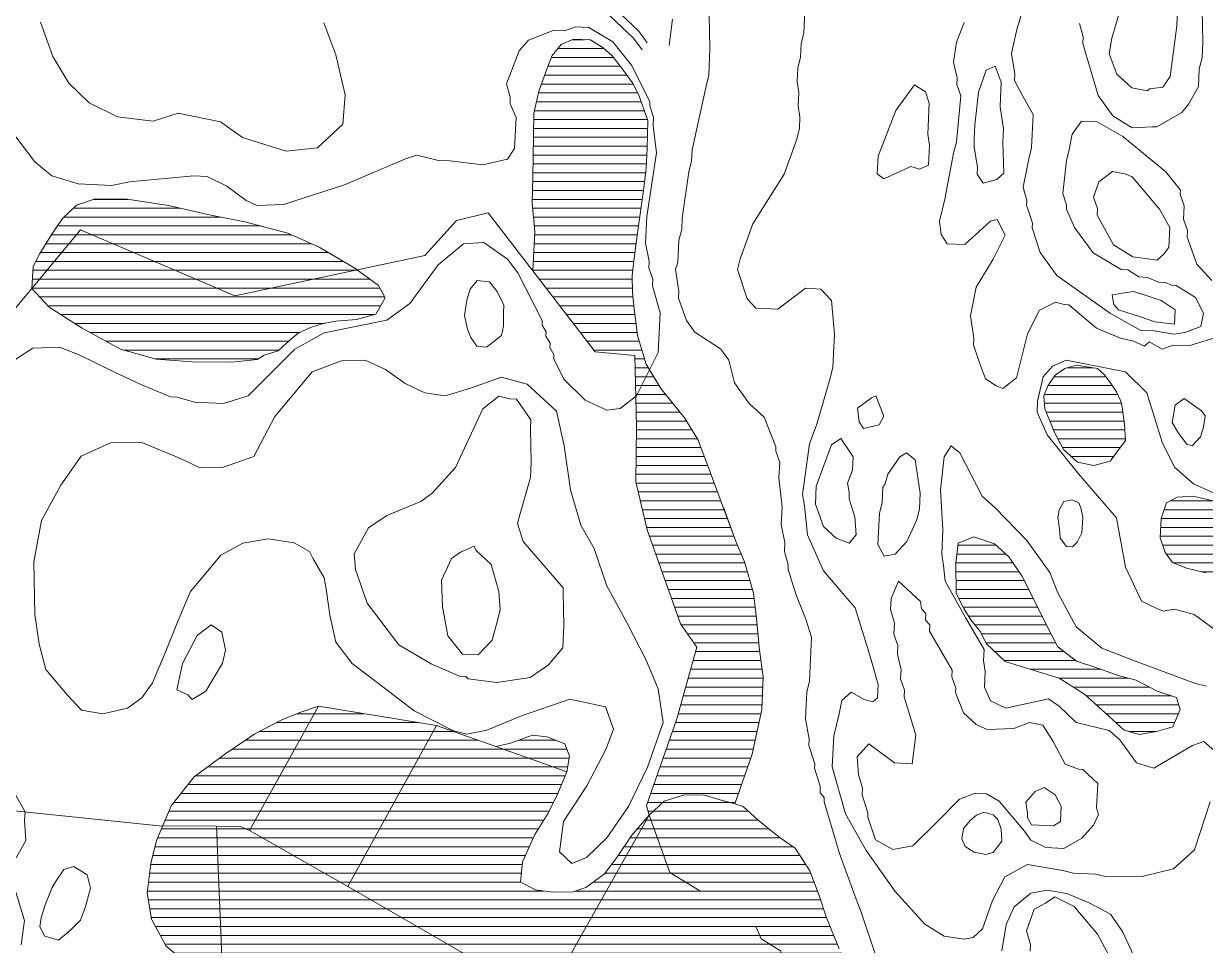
# Model space of a CAD drawing. Header units: millimetres. Extents: x 396621004 to 402046651, y 6785344214 to 6789799943.
# Drawn here: x 399555109 to 400088441, y 6786617060 to 6787032820 of the extents above; entities that cross this region are included whole.
import ezdxf

# ---------------------------------------------------------------- set-up
doc = ezdxf.new("R2010")
doc.units = ezdxf.units.MM
doc.header["$MEASUREMENT"] = 0
doc.layers.add('02 Korkeuskayrat_Kynä_nro__2', color=8, linetype='Continuous', lineweight=15)
doc.layers.add('02 Suot_Kynä_nro__101', color=252, linetype='Continuous', lineweight=15)
for name, color, linetype, lineweight, true_color in [('02 Maaston rajat_Kynä_nro__82', 7, 'Continuous', 20, 0xaaaaaa), ('02 Suot_Kynä_nro__102', 7, 'Continuous', 15, 0xcccccc), ('02 Tiet_Kynä_nro__102', 7, 'Continuous', 15, 0xcccccc), ('02 Vesialueet_Kynä_nro__105', 7, 'Continuous', 15, 0xcae6ff)]:
    doc.layers.add(name, color=color, linetype=linetype, lineweight=lineweight, true_color=true_color)
pattern_1 = [(0, (1245072124.6, 6788065563.7), (0, 4000), [])]

msp = doc.modelspace()

# ---------------------------------------------------------------- hatches: boundary and pattern name
at = {"layer": '02 Suot_Kynä_nro__102', "linetype": 'Continuous', "lineweight": 15, "true_color": 0xcccccc}
h = msp.add_hatch(dxfattribs=at)
h.set_pattern_fill('KAJO___suo', color=254, style=0, pattern_type=2)
h.set_pattern_definition(pattern_1)
h.paths.add_polyline_path([(399836552.08, 6786804487.6), (399851562.81, 6786762047.89), (399858958.67, 6786751515.48), (399849852.83, 6786719228.1), (399836164.59, 6786680199.17), (399837411.28, 6786675728.15), (399844116.41, 6786682029.59), (399852708.41, 6786684760.21), (399861721.59, 6786684980.26), (399869403.85, 6786682739.75), (399871038.01, 6786682289.65), (399871038.01, 6786814269.84), (399863044.08, 6786835824.77), (399859438.81, 6786845236.93), (399853348.6, 6786854999.16), (399842659.14, 6786868222.18), (399836122.48, 6786879254.71), (399832163.42, 6786892187.67), (399830672.45, 6786904260.43), (399829830.1, 6786911362.05), (399829729.01, 6786919133.83), (399830562.94, 6786925845.37), (399832230.8, 6786939538.5), (399834875.79, 6786957592.63), (399836105.63, 6786967404.87), (399836518.38, 6786976476.95), (399836846.9, 6786989189.86), (399832694.1, 6787000552.46), (399829830.1, 6787006133.74), (399825441.44, 6787012305.15), (399820774.8, 6787018236.5), (399816537.76, 6787022067.38), (399810725.53, 6787025448.15), (399803203.31, 6787025798.23), (399797643.78, 6787023457.7), (399793709.99, 6787018466.56), (399791225.05, 6787012285.14), (399787552.39, 6787002432.89), (399785370.7, 6786992260.56), (399785202.23, 6786982258.27), (399784907.4, 6786963503.98), (399784671.54, 6786952001.35), (399785867.69, 6786938938.36), (399784865.29, 6786921354.34), (399813058.85, 6786884815.98), (399830967.27, 6786883175.61), (399831674.85, 6786851098.27), (399831464.26, 6786826192.57)])
h = msp.add_hatch(dxfattribs=at)
h.set_pattern_fill('KAJO___suo', color=254, style=0, pattern_type=2)
h.set_pattern_definition(pattern_1)
h.paths.add_polyline_path([(399580805.23, 6786939808.56), (399650358.33, 6786910061.76), (399705552.8, 6786921784.94), (399704589.03, 6786922484.6), (399688500.08, 6786931956.77), (399674272.74, 6786938348.23), (399654982.85, 6786943469.4), (399639593.06, 6786946410.07), (399620522.18, 6786950771.07), (399601880.91, 6786953601.72), (399587375.59, 6786953751.75), (399578985.75, 6786950871.09), (399572710.22, 6786944899.73), (399567883.53, 6786937858.12), (399562484.05, 6786929096.11), (399559468.43, 6786923224.77), (399558752.43, 6786913382.52)])
h = msp.add_hatch(dxfattribs=at)
h.set_pattern_fill('KAJO___suo', color=254, style=0, pattern_type=2)
h.set_pattern_definition(pattern_1)
h.paths.add_polyline_path([(399580805.23, 6786939808.56), (399558752.43, 6786913382.52), (399566653.7, 6786904880.57), (399581495.96, 6786895458.42), (399598831.59, 6786885926.23), (399614895.26, 6786881455.21), (399631110.56, 6786880224.93), (399649128.5, 6786880174.92), (399660525.54, 6786881305.18), (399663633.82, 6786883265.63), (399670010.43, 6786885256.08), (399673893.68, 6786888796.89), (399678956.22, 6786893137.88), (399684507.33, 6786895748.48), (399690311.14, 6786897488.88), (399696081.26, 6786898649.15), (399705271.34, 6786899369.31), (399713989.69, 6786901829.87), (399718252, 6786909101.54), (399715253.22, 6786914742.83), (399705552.8, 6786921784.94), (399650358.33, 6786910061.76)])
h = msp.add_hatch(dxfattribs=at)
h.set_pattern_fill('KAJO___suo', color=254, style=0, pattern_type=2)
h.set_pattern_definition(pattern_1)
h.paths.add_polyline_path([(400020505.16, 6786848157.59), (400024430.52, 6786840755.9), (400030663.94, 6786834944.57), (400038110.34, 6786833584.26), (400045455.66, 6786835474.69), (400052421.92, 6786844786.82), (400052017.59, 6786851938.46), (400050888.84, 6786859760.25), (400050299.19, 6786862470.87), (400048353.35, 6786866751.85), (400045598.86, 6786870802.77), (400042827.52, 6786874523.63), (400039693.96, 6786877274.26), (400030284.88, 6786878694.58), (400024994.9, 6786877304.26), (400020606.24, 6786874233.56), (400017464.26, 6786869802.55), (400015611.09, 6786864991.44), (400015990.15, 6786859100.1)])
h = msp.add_hatch(dxfattribs=at)
h.set_pattern_fill('KAJO___suo', color=254, style=0, pattern_type=2)
h.set_pattern_definition(pattern_1)
h.paths.add_polyline_path([(400105330.12, 6786753415.92), (400110645.37, 6786744393.85), (400115455.21, 6786735141.74), (400118538.22, 6786731490.9), (400122261.42, 6786727309.95), (400122438.31, 6786727540), (400123238.55, 6786728680.26), (400123979.82, 6786729900.54), (400124493.66, 6786730990.79), (400125622.41, 6786733601.39), (400126068.86, 6786734771.65), (400126532.15, 6786736081.95), (400127433.47, 6786741193.12), (400127846.22, 6786743643.68), (400128385.33, 6786746014.23), (400129050.79, 6786748164.72), (400129699.4, 6786749174.95), (400130853.42, 6786749374.99), (400131914.79, 6786749284.97), (400134264.95, 6786749455.01), (400135553.75, 6786749495.02), (400136766.74, 6786749615.05), (400139142.18, 6786749985.13), (400141391.26, 6786750595.27), (400142410.51, 6786750935.35), (400143640.34, 6786751195.41), (400145830.46, 6786751085.39), (400146959.21, 6786750995.37), (400144878.6, 6786758517.09), (400141610.27, 6786763428.21), (400134846.18, 6786768519.37), (400124872.71, 6786774510.75), (400119169.98, 6786775540.98), (400113366.17, 6786779831.96), (400109137.56, 6786785553.27), (400108210.97, 6786792354.83), (400106880.05, 6786800936.79), (400104445.65, 6786807568.31), (400099475.77, 6786813569.68), (400092400, 6786817420.56), (400082999.34, 6786819631.07), (400075712.98, 6786819230.98), (400070835.76, 6786816710.4), (400068485.59, 6786809558.76), (400068064.42, 6786800816.76), (400070246.11, 6786794195.25), (400073539.71, 6786789784.24), (400079924.75, 6786787213.65), (400088584.14, 6786785043.15), (400094708.05, 6786782242.51), (400098717.65, 6786777291.38), (400101396.33, 6786770389.8), (400102011.25, 6786762598.02)])
h = msp.add_hatch(dxfattribs=at)
h.set_pattern_fill('KAJO___suo', color=254, style=0, pattern_type=2)
h.set_pattern_definition(pattern_1)
h.paths.add_polyline_path([(399887185.92, 6786750215.19), (399885787.62, 6786764538.46), (399884515.66, 6786775851.05), (399880371.29, 6786790044.3), (399876740.74, 6786798956.34), (399871038.01, 6786814269.84), (399871038.01, 6786682289.65), (399876134.25, 6786680879.32), (399883951.29, 6786703304.45), (399888297.83, 6786723389.05), (399888929.59, 6786738132.42)])
h = msp.add_hatch(dxfattribs=at)
h.set_pattern_fill('KAJO___suo', color=254, style=0, pattern_type=2)
h.set_pattern_definition(pattern_1)
h.paths.add_polyline_path([(399998022.75, 6786745104.02), (400011584.64, 6786740943.07), (400022442.57, 6786737652.31), (400033856.46, 6786730340.64), (400046575.99, 6786718948.03), (400051849.12, 6786714186.94), (400058764.84, 6786712096.47), (400066337.59, 6786713486.78), (400073708.18, 6786715627.27), (400077086.02, 6786723479.07), (400075342.35, 6786728830.29), (400066725.08, 6786731750.96), (400057198.06, 6786736722.1), (400049532.65, 6786738592.53), (400039929.82, 6786742063.32), (400030327, 6786745294.06), (400021869.77, 6786751715.53), (400017514.8, 6786759937.41), (400011129.77, 6786772770.35), (400005654.47, 6786783812.87), (399999808.54, 6786792354.83), (399993330.85, 6786798186.16), (399983972.3, 6786801396.9), (399976820.72, 6786798486.23), (399975885.71, 6786789514.18), (399975969.95, 6786775731.02), (399979432.02, 6786769079.5), (399982599.27, 6786763828.3), (399986895.27, 6786758517.09), (399989498.14, 6786753285.89)])
h = msp.add_hatch(dxfattribs=at)
h.set_pattern_fill('KAJO___suo', color=254, style=0, pattern_type=2)
h.set_pattern_definition(pattern_1)
h.paths.add_polyline_path([(399612561.95, 6786653933.16), (399610894.09, 6786640730.14), (399612780.96, 6786628917.44), (399619401.85, 6786616694.64), (399631346.42, 6786606822.38), (399643215.18, 6786602201.32), (399650973.25, 6786602171.32), (399722076.28, 6786576975.55), (399794442.84, 6786525613.8), (399808661.76, 6786524523.55), (399815392.16, 6786531565.16), (399821507.65, 6786535125.98), (399834286.15, 6786535736.12), (399848698.81, 6786532785.44), (399855766.15, 6786526564.02), (399860963.47, 6786516891.81), (399871038.01, 6786501948.39), (399871038.01, 6786577975.78), (399863802.2, 6786575595.24), (399855083.84, 6786576865.53), (399852489.4, 6786581946.69), (399851958.71, 6786588968.3), (399854241.49, 6786597910.34), (399860424.36, 6786603721.67), (399868325.64, 6786608222.7), (399871038.01, 6786608592.79), (399871038.01, 6786682289.65), (399869403.85, 6786682739.75), (399861721.59, 6786684980.26), (399852708.41, 6786684760.21), (399844116.41, 6786682029.59), (399837411.28, 6786675728.15), (399829627.93, 6786666716.08), (399822804.87, 6786656673.79), (399817321.15, 6786649332.11), (399808872.35, 6786643090.68), (399803060.11, 6786641270.26), (399793794.23, 6786641060.21), (399786069.85, 6786642050.44), (399779423.68, 6786645511.23), (399780215.5, 6786654743.34), (399785850.84, 6786667076.17), (399791907.36, 6786676638.35), (399796186.51, 6786685520.39), (399800246.65, 6786695392.64), (399801468.07, 6786702364.24), (399799387.45, 6786707935.51), (399791233.48, 6786711186.26), (399784755.78, 6786711886.42), (399774883.4, 6786708195.57), (399768220.39, 6786706725.24), (399741458.83, 6786716197.4), (399688213.68, 6786724929.4), (399679748.03, 6786722148.77), (399671375.04, 6786718657.97), (399659430.48, 6786712526.56), (399646390.85, 6786703674.54), (399632045.58, 6786693112.12), (399621625.67, 6786679919.1), (399615139.55, 6786664365.55)])
h = msp.add_hatch(dxfattribs=at)
h.set_pattern_fill('KAJO___suo', color=254, style=0, pattern_type=2)
h.set_pattern_definition(pattern_1)
h.paths.add_polyline_path([(399873177.59, 6786579306.09), (399871038.01, 6786577975.78), (399871038.01, 6786501948.39), (399871484.46, 6786501308.24), (399879714.25, 6786484544.41), (399884700.98, 6786467870.59), (399888365.22, 6786449246.33), (399889207.57, 6786436213.35), (399887666.06, 6786418749.35), (399887337.55, 6786400245.12), (399882923.62, 6786387132.12), (399872360.51, 6786369438.07), (399871038.01, 6786368587.88), (399871038.01, 6786331989.51), (399872208.88, 6786332669.66), (399884583.05, 6786336290.49), (399895584.18, 6786335950.41), (399908514.31, 6786333549.86), (399918942.64, 6786330969.27), (399929050.88, 6786326158.17), (399937095.35, 6786319406.63), (399944356.43, 6786311674.86), (399950589.85, 6786302972.87), (399953293.8, 6786301172.46), (399957328.67, 6786300712.35), (399961195.07, 6786302972.87), (399963966.41, 6786305283.4), (399967546.41, 6786310874.68), (399968818.37, 6786324107.7), (399967832.82, 6786331689.44), (399968237.14, 6786340531.46), (399971101.15, 6786349713.56), (399975498.23, 6786358595.59), (399981950.65, 6786366357.37), (399986718.37, 6786370148.24), (399991519.79, 6786371748.6), (399998140.68, 6786375299.41), (400002916.82, 6786383901.38), (400004753.15, 6786394853.89), (400005595.51, 6786405586.34), (400005182.75, 6786416608.87), (400004424.64, 6786432142.42), (400005662.9, 6786447866.02), (400005898.75, 6786463369.56), (400007608.73, 6786478072.93), (400008400.54, 6786487305.04), (400005629.2, 6786494646.72), (399999656.92, 6786503838.82), (399990281.53, 6786515881.58), (399985774.94, 6786523783.38), (399977065.01, 6786533305.56), (399967091.54, 6786542367.64), (399960605.42, 6786551079.63), (399953605.47, 6786559051.45), (399948113.33, 6786567473.38), (399945434.64, 6786577815.75), (399942477.98, 6786587417.94), (399937246.97, 6786596079.92), (399928815.02, 6786606352.27), (399923095.44, 6786615534.37), (399917291.63, 6786629977.68), (399914090.68, 6786639579.88), (399909937.88, 6786650712.42), (399903249.6, 6786660934.76), (399896148.56, 6786665905.9), (399886629.97, 6786673457.63), (399879815.33, 6786679669.05), (399876134.25, 6786680879.32), (399871038.01, 6786682289.65), (399871038.01, 6786608592.79), (399875072.89, 6786608022.66), (399879486.82, 6786605131.99), (399881154.67, 6786598450.47), (399880708.23, 6786596089.93), (399877835.8, 6786584417.26)])
h.paths.add_polyline_path([(399898347.1, 6786490295.72), (399897740.61, 6786491546.01), (399897824.84, 6786492676.27), (399898018.59, 6786495076.82), (399898422.91, 6786500087.96), (399898844.09, 6786502748.57), (399899138.91, 6786503788.81), (399899383.2, 6786505049.1), (399899635.9, 6786506449.42), (399900023.39, 6786507769.72), (399901000.52, 6786510250.29), (399901379.57, 6786511350.54), (399901817.6, 6786512450.79), (399902558.87, 6786514601.28), (399902718.92, 6786515721.54), (399902811.57, 6786516851.8), (399903064.28, 6786519172.33), (399903291.72, 6786520292.59), (399903872.94, 6786521302.82), (399904900.61, 6786521722.91), (399907545.6, 6786521942.96), (399908632.24, 6786522203.02), (399909735.72, 6786522683.13), (399910856.05, 6786523373.29), (399912094.31, 6786523843.4), (399913399.95, 6786524163.47), (399914545.55, 6786524293.5), (399916963.11, 6786524313.51), (399920223.01, 6786524193.48), (399922834.31, 6786524053.45), (399924106.26, 6786523953.42), (399925302.4, 6786523793.39), (399927610.45, 6786523393.29), (399928722.36, 6786523093.23), (399929851.11, 6786522153.01), (399930626.08, 6786521092.77), (399931384.19, 6786519962.51), (399931940.15, 6786518932.27), (399932496.1, 6786517892.04), (399933397.42, 6786516751.78), (399934500.9, 6786516311.67), (399935579.11, 6786516511.72), (399936733.14, 6786517621.97), (399937794.5, 6786518462.17), (399938864.29, 6786518452.16), (399939976.2, 6786518222.11), (399941037.56, 6786517281.9), (399942098.93, 6786516271.67), (399942916.01, 6786515001.38), (399943387.73, 6786513761.09), (399944381.7, 6786510270.29), (399944929.23, 6786509090.02), (399945687.35, 6786507889.75), (399946656.06, 6786505829.28), (399947641.61, 6786504759.03), (399948542.93, 6786503618.77), (399949857, 6786501458.28), (399950615.12, 6786500258), (399950960.48, 6786499237.77), (399951364.81, 6786498067.5), (399952257.71, 6786495867), (399952788.39, 6786494546.7), (399953479.12, 6786493356.42), (399954439.4, 6786492146.15), (399956242.04, 6786489795.61), (399957008.58, 6786488675.35), (399957556.11, 6786487495.08), (399957817.24, 6786486404.83), (399958095.21, 6786485394.6), (399958078.37, 6786484254.34), (399957994.13, 6786483204.1), (399957404.48, 6786482113.85), (399956402.08, 6786481053.61), (399955601.85, 6786479983.36), (399955231.21, 6786478873.11), (399954927.96, 6786477692.84), (399955113.28, 6786476472.56), (399955947.21, 6786475412.32), (399957084.39, 6786474542.12), (399958204.72, 6786474312.07), (399961590.98, 6786473111.79), (399963882.18, 6786472501.65), (399966291.31, 6786471531.43), (399967394.79, 6786471091.33), (399968481.43, 6786470511.2), (399970713.66, 6786469120.88), (399974933.85, 6786466870.36), (399977123.97, 6786465770.11), (399978151.64, 6786465330.01), (399979314.09, 6786464749.88), (399980333.34, 6786464169.75), (399981546.32, 6786463359.56), (399982725.62, 6786462129.28), (399984174.47, 6786459888.77), (399984806.23, 6786458838.53), (399985362.18, 6786457798.29), (399986170.84, 6786455467.76), (399986431.97, 6786454307.49), (399986701.53, 6786453297.26), (399986836.3, 6786452217.01), (399986878.42, 6786450086.52), (399987063.74, 6786448936.26), (399987021.62, 6786446525.71), (399986920.54, 6786445325.43), (399986617.29, 6786444145.16), (399985926.56, 6786441784.62), (399985193.71, 6786439644.14), (399984292.4, 6786437293.6), (399983786.98, 6786436273.36), (399983205.76, 6786435183.11), (399981815.88, 6786432882.59), (399981083.03, 6786431732.33), (399979937.43, 6786430762.1), (399978732.86, 6786429861.9), (399977376.68, 6786429751.87), (399973678.75, 6786429691.86), (399970132.44, 6786429691.86), (399968843.64, 6786429651.85), (399967647.5, 6786428831.66), (399965844.86, 6786426771.19), (399964918.27, 6786425780.96), (399963865.33, 6786425080.8), (399962686.04, 6786424530.68), (399961489.9, 6786424630.7), (399960394.84, 6786425210.83), (399959274.51, 6786425380.87), (399958187.87, 6786425110.81), (399957067.54, 6786424410.65), (399955921.94, 6786424290.62), (399954810.04, 6786424590.69), (399953816.06, 6786425450.89), (399953335.92, 6786426561.14), (399953159.02, 6786428841.66), (399952603.07, 6786429881.9), (399951693.33, 6786430952.15), (399949730.65, 6786432952.6), (399948677.7, 6786434032.85), (399947700.57, 6786435103.1), (399946698.17, 6786435963.29), (399945662.08, 6786436263.36), (399944659.68, 6786435273.14), (399944070.03, 6786434182.89), (399943345.61, 6786433032.62), (399941753.56, 6786430892.13), (399941037.56, 6786429881.9), (399939731.91, 6786428741.64), (399938367.3, 6786428461.58), (399937280.67, 6786429111.73), (399936253, 6786429621.84), (399935191.63, 6786430562.06), (399934711.49, 6786431592.29), (399934382.97, 6786432822.57), (399934037.61, 6786433842.81), (399932976.24, 6786434783.02), (399931956.99, 6786435363.16), (399931131.49, 6786436563.43), (399930642.92, 6786437593.67), (399930466.03, 6786438963.98), (399930744.01, 6786441564.57), (399930920.9, 6786442824.86), (399931291.54, 6786444005.13), (399931729.56, 6786445035.37), (399932647.72, 6786447585.95), (399933228.95, 6786448676.2), (399934104.99, 6786449816.46), (399934762.03, 6786450966.73), (399934913.65, 6786452026.97), (399934804.15, 6786453237.24), (399934534.59, 6786454327.49), (399934121.84, 6786455427.75), (399933111.02, 6786457848.3), (399932226.55, 6786461039.03), (399931670.59, 6786462079.27), (399930533.42, 6786462949.47), (399929337.28, 6786463969.7), (399925251.86, 6786467990.62), (399924257.89, 6786468850.82), (399922101.46, 6786471221.36), (399921056.94, 6786472301.61), (399920012.43, 6786473441.87), (399917788.61, 6786475822.41), (399915682.73, 6786477912.89), (399913635.81, 6786479923.35), (399912633.41, 6786480703.53), (399911538.35, 6786481223.65), (399909289.27, 6786483244.11), (399905052.23, 6786486214.79), (399902828.42, 6786487735.14), (399900655.15, 6786488905.4), (399899509.55, 6786489705.59)], flags=0)

# ---------------------------------------------------------------- linework, layer by layer
at = {"layer": '02 Korkeuskayrat_Kynä_nro__2', "color": 8, "linetype": 'Continuous', "lineweight": 15, "flags": 128}
for points in [[(400063254.58, 6787003423.12), (400069294.25, 6787004143.28), (400072520.47, 6787009004.39), (400075578.21, 6787031889.63), (400076083.62, 6787042882.14), (400074356.8, 6787048963.53), (400074449.45, 6787050963.99), (400072587.85, 6787054054.7), (400072680.51, 6787056045.15), (400063237.73, 6787068498), (400059110.2, 6787065687.36), (400054603.61, 6787054874.89), (400046281.16, 6787026228.33), (400044967.09, 6787019276.74), (400048547.09, 6787010104.64), (400055260.65, 6787003793.2), (400062210.06, 6787002472.9)], [(399994299.55, 6786962533.76), (399988217.76, 6786960813.37), (399985404.3, 6786964954.31), (399985539.08, 6786967945), (399984056.54, 6786977237.12), (399984140.77, 6786981027.99), (399984418.75, 6786987019.36), (399986103.46, 6787001962.78), (399989557.1, 6787011815.03), (399993642.52, 6787013625.45), (399996321.2, 6787006493.82), (399995815.79, 6786995511.3), (399997357.29, 6786985429), (399997079.32, 6786979427.63), (399997441.53, 6786965394.41)], [(399957219.17, 6787005283.54), (399962079.54, 6787002062.8), (399963848.48, 6786996971.64), (399963208.3, 6786982988.44), (399963974.84, 6786977947.29), (399963562.08, 6786968955.23), (399959476.67, 6786967144.82), (399955526.04, 6786968325.09), (399943261.37, 6786962883.84), (399940355.26, 6786965014.33), (399940725.89, 6786973006.16), (399948677.7, 6786993670.88)], [(400069850.21, 6786929036.1), (400071989.78, 6786931936.76), (400072402.54, 6786940928.82), (400067769.59, 6786949150.7), (400055429.12, 6786963734.04), (400052472.46, 6786964874.3), (400046525.45, 6786966144.59), (400040300.46, 6786961423.51), (400037983.99, 6786954521.93), (400039752.93, 6786949440.77), (400039618.15, 6786946440.08), (400047014.01, 6786933087.02), (400055774.48, 6786927675.79), (400066716.65, 6786926175.44)], [(399768860.58, 6786912022.2), (399765289, 6786916423.21), (399759805.28, 6786916903.32), (399756646.45, 6786913032.44), (399755189.18, 6786908081.3), (399754153.09, 6786901119.71), (399755399.77, 6786895058.32), (399757000.24, 6786891237.45), (399759586.27, 6786887366.56), (399764076.01, 6786886936.47), (399770797.99, 6786892157.66), (399771724.58, 6786896378.63), (399771724.58, 6786902390), (399771867.78, 6786905880.8)], [(400068485.59, 6786907991.28), (400074820.09, 6786903730.31), (400074550.54, 6786897228.82), (400065587.9, 6786898349.08), (400059177.59, 6786900619.6), (400049296.79, 6786903790.32), (400047140.37, 6786906130.86), (400046314.86, 6786910421.84), (400050097.02, 6786911021.98), (400055892.41, 6786912032.21), (400061325.59, 6786910301.81)], [(399684077.73, 6786794645.35), (399677254.67, 6786798636.26), (399665419.61, 6786800436.68), (399654073.11, 6786798406.21), (399644099.65, 6786793064.99), (399638304.26, 6786786043.38), (399630402.99, 6786776611.23), (399624860.3, 6786763578.24), (399619014.37, 6786749044.92), (399613202.13, 6786735521.83), (399608417.57, 6786728710.27), (399601965.14, 6786723979.18), (399590846.08, 6786721438.6), (399581159.02, 6786723088.98), (399574689.75, 6786730120.59), (399565154.31, 6786741533.2), (399562113.42, 6786752925.81), (399560167.58, 6786766278.86), (399559645.32, 6786790084.31), (399563166.36, 6786808718.57), (399571825.75, 6786824622.21), (399581125.33, 6786837755.21), (399594383.97, 6786843706.58), (399608409.15, 6786843876.61), (399625138.28, 6786836915.02), (399634715.83, 6786832514.01), (399645236.83, 6786832824.09), (399658941.91, 6786837505.16), (399668443.66, 6786855629.3), (399685290.72, 6786875703.9), (399698507.24, 6786880665.03), (399709280.94, 6786880965.1), (399718369.93, 6786876824.15), (399727366.26, 6786870442.69), (399736202.54, 6786866321.75), (399745401.04, 6786864931.43), (399756301.09, 6786868232.19), (399770772.72, 6786873383.36), (399782405.61, 6786870142.62), (399795672.68, 6786858069.86), (399799025.24, 6786842406.28), (399801965.05, 6786822511.73), (399806555.88, 6786806548.07), (399812629.25, 6786796025.67), (399818205.62, 6786779521.89), (399827513.63, 6786762357.96), (399836080.36, 6786745724.16), (399841555.65, 6786732731.19), (399843686.81, 6786717617.73), (399836594.19, 6786697383.1), (399828103.27, 6786679719.06), (399818264.59, 6786665605.83), (399809141.9, 6786656723.8), (399802521.01, 6786653993.17), (399796986.75, 6786659234.37), (399798797.81, 6786672927.51), (399809226.14, 6786689021.19), (399817902.38, 6786705424.94), (399821288.64, 6786714547.03), (399817700.21, 6786724709.35), (399801577.57, 6786728140.14), (399779743.78, 6786720548.4), (399764219.21, 6786714186.94), (399755130.22, 6786712306.51), (399749183.21, 6786713806.86), (399731291.62, 6786722818.92), (399717224.33, 6786733671.4), (399703392.89, 6786744263.83), (399696030.72, 6786753836.02), (399693276.23, 6786765968.79), (399691726.3, 6786776801.27), (399690673.36, 6786782902.66), (399685796.13, 6786791344.6)], [(399755703.02, 6786737232.22), (399768641.56, 6786735631.85), (399783761.8, 6786737942.38), (399792033.71, 6786743573.67), (399798393.48, 6786751285.43), (399798848.35, 6786761277.72), (399798536.68, 6786776311.16), (399798629.34, 6786778301.61), (399780569.28, 6786799156.38), (399777941.14, 6786807288.24), (399779120.44, 6786811239.15), (399783896.58, 6786828042.99), (399784216.67, 6786835034.59), (399783905, 6786850058.03), (399784090.32, 6786854058.94), (399777511.54, 6786863371.07), (399774512.76, 6786863511.11), (399769559.73, 6786864741.39), (399762298.64, 6786859060.09), (399750067.68, 6786832594.03), (399739529.84, 6786821061.39), (399734349.37, 6786817300.53), (399719043.81, 6786810989.09), (399710771.9, 6786805367.8), (399704226.82, 6786793655.12), (399704909.12, 6786786613.51), (399710215.95, 6786771350.02), (399724375.9, 6786752685.75), (399738990.73, 6786744003.77), (399751752.38, 6786738412.49), (399754742.74, 6786738272.45)], [(399939765.61, 6786864931.43), (399943345.61, 6786855759.33), (399941163.91, 6786851848.44), (399934079.72, 6786850178.06), (399932218.12, 6786853258.76), (399931493.7, 6786859300.14), (399937718.69, 6786864021.22)], [(400086705.69, 6786858159.88), (400078922.35, 6786863751.16), (400074794.82, 6786860660.45), (400073472.32, 6786852958.69), (400076277.36, 6786848087.58), (400080076.37, 6786843166.45), (400082544.47, 6786842316.26), (400086217.13, 6786846417.2), (400087657.55, 6786850868.21), (400088356.71, 6786855839.35)], [(399927703.11, 6786798406.21), (399930878.78, 6786802267.1), (399930247.02, 6786810308.93), (399927618.88, 6786818430.79), (399927753.65, 6786821431.48), (399926936.57, 6786825472.4), (399929210.92, 6786831373.75), (399929488.9, 6786837375.13), (399923861.98, 6786845637.02), (399919726.03, 6786842826.37), (399912860.85, 6786824122.09), (399912498.64, 6786816130.27), (399916036.52, 6786805947.94), (399921798.21, 6786800676.73)], [(399943943.68, 6786825192.34), (399945148.24, 6786829643.36), (399950514.03, 6786837405.13), (399953605.47, 6786839265.56), (399957463.45, 6786836084.83), (399959771.5, 6786820961.37), (399959451.4, 6786813969.77), (399958221.57, 6786809018.64), (399953765.52, 6786799216.4), (399948492.39, 6786793445.08), (399943455.11, 6786792674.9), (399940683.77, 6786797816.08), (399941332.38, 6786811799.28), (399942562.22, 6786816750.41), (399942882.31, 6786823742.01)], [(400033174.15, 6786810118.89), (400032230.71, 6786814409.87), (400031329.4, 6786816700.4), (400028136.88, 6786818090.72), (400024598.99, 6786817240.52), (400022425.72, 6786813319.62), (400021793.96, 6786810098.89), (400022577.35, 6786805057.73), (400022897.44, 6786800786.76), (400025736.17, 6786796915.87), (400028482.24, 6786796805.85), (400030571.28, 6786798966.34), (400032752.97, 6786803127.29)], [(399758449.09, 6786797165.93), (399759358.83, 6786795125.46), (399766080.81, 6786788814.02), (399769526.03, 6786776641.23), (399770157.8, 6786768599.39), (399768927.96, 6786763648.26), (399766518.83, 6786754756.23), (399760201.18, 6786748034.69), (399753209.65, 6786748354.76), (399746580.33, 6786756666.66), (399744179.63, 6786769789.66), (399743733.18, 6786781832.42), (399748189.23, 6786791634.66), (399752316.76, 6786794445.31)], [(400040216.22, 6786676108.23), (400039357.02, 6786679148.93), (400039862.43, 6786690141.44), (400033140.46, 6786696452.89), (400031144.08, 6786696552.91), (400025239.18, 6786698823.43), (400019704.92, 6786709085.78), (400015029.86, 6786716307.43), (400009082.85, 6786717587.72), (400001956.54, 6786714907.11), (399989919.31, 6786714457.01), (399985016.82, 6786716687.52), (399979255.12, 6786721958.72), (399975666.7, 6786731130.82), (399975759.36, 6786733131.28), (399973990.42, 6786738222.44), (399974133.62, 6786741213.13), (399963915.87, 6786758707.13), (399964059.07, 6786761697.81), (399962155.35, 6786763788.29), (399962290.13, 6786766788.98), (399960386.41, 6786768879.46), (399959855.73, 6786772130.2), (399949941.23, 6786781372.31), (399946580.24, 6786773510.52), (399946352.81, 6786768519.37), (399948071.21, 6786762437.98), (399947843.77, 6786757436.84), (399949612.72, 6786752355.68), (399949427.4, 6786748354.76), (399951103.68, 6786741273.14), (399950918.36, 6786737272.23), (399952687.31, 6786732191.06), (399952552.53, 6786729190.38), (399957766.69, 6786711936.43), (399956174.65, 6786698993.47), (399948180.72, 6786699353.55), (399936556.24, 6786707895.5), (399931291.54, 6786702134.19), (399931923.3, 6786694102.35), (399933641.7, 6786688010.96), (399933506.92, 6786685010.27), (399936135.07, 6786676888.41), (399936042.41, 6786674887.95), (399939580.29, 6786664715.63), (399947388.9, 6786660344.63), (399956469.47, 6786661934.99), (399968009.71, 6786673417.62), (399977460.91, 6786682999.81), (399984595.64, 6786685670.42), (399989590.8, 6786685440.37), (399995445.15, 6786682169.62), (400006833.77, 6786668636.52), (400009647.23, 6786664495.58), (400016503.98, 6786661184.82), (400024497.91, 6786660814.73), (400032719.28, 6786665445.79), (400037992.41, 6786671207.11)], [(399629223.69, 6786730020.57), (399624321.2, 6786732251.08), (399626873.53, 6786744143.8), (399633460.73, 6786756856.71), (399639685.72, 6786761577.79), (399644546.1, 6786758347.05), (399646171.84, 6786750265.2), (399644899.88, 6786744313.84), (399637310.28, 6786731650.94), (399631135.83, 6786727930.09)], [(400015745.86, 6786688241.01), (400020606.24, 6786685020.27), (400023369.16, 6786679889.1), (400023049.06, 6786672897.5), (400019957.63, 6786671037.07), (400009967.32, 6786671487.18), (400008114.14, 6786674577.88), (400008198.38, 6786676578.34), (400007431.84, 6786681619.49), (400011660.45, 6786686430.59)], [(399978513.85, 6786665145.72), (399979330.94, 6786669746.78), (399982237.05, 6786673377.61), (399985092.63, 6786675758.15), (399988394.66, 6786677118.46), (399992598, 6786675938.19), (399994762.85, 6786673847.72), (399996329.62, 6786669526.73), (399996599.18, 6786664005.46), (399992631.69, 6786658924.3), (399989338.09, 6786658064.1), (399984132.35, 6786659034.33), (399979987.97, 6786661704.94)], [(399585353.94, 6786642800.61), (399583854.55, 6786648872), (399577747.49, 6786652632.86), (399573190.36, 6786651322.56), (399569458.74, 6786645721.28), (399567832.99, 6786642780.61), (399564775.25, 6786635398.92), (399563031.58, 6786629467.56), (399562366.12, 6786625486.65), (399564691.02, 6786621135.66), (399570873.89, 6786619375.25), (399576315.49, 6786623906.29), (399580763.11, 6786628477.34), (399583020.62, 6786634638.75)]]:
    msp.add_lwpolyline(points, close=True, dxfattribs=at)
for points in [[(399908430.07, 6787054584.82), (399907233.93, 6787028608.88), (399906004.09, 6787023657.74), (399905734.54, 6787017666.37), (399904504.7, 6787012715.24), (399904226.73, 6787006723.87), (399905001.69, 6787001682.72), (399904723.72, 6786995681.34), (399905490.26, 6786990640.19), (399905262.82, 6786985649.05), (399904032.99, 6786980697.92), (399898304.99, 6786964944.31), (399884262.96, 6786942559.19), (399878534.96, 6786926805.59), (399877305.12, 6786921854.45), (399881702.2, 6786908641.43), (399885518.06, 6786904460.47), (399895508.37, 6786904000.37), (399907958.35, 6786913442.53), (399914949.88, 6786913122.46), (399919717.6, 6786907901.26), (399921023.25, 6786892817.81), (399920332.52, 6786877834.38), (399919102.68, 6786872883.25), (399913147.25, 6786852138.5), (399909735.72, 6786843286.48), (399906686.4, 6786820401.24), (399907452.94, 6786815360.09), (399908859.67, 6786802277.1), (399916112.33, 6786785923.36), (399930364.95, 6786769249.54), (399937348.05, 6786746904.43), (399940793.28, 6786734731.64), (399940515.3, 6786728740.27), (399938426.27, 6786726839.84), (399934475.63, 6786728020.11), (399928621.28, 6786731290.86), (399924443.2, 6786727479.99), (399923171.25, 6786721528.62), (399920711.58, 6786711636.36), (399920071.39, 6786697643.16), (399926102.64, 6786676348.29), (399935351.68, 6786659904.53), (399948517.66, 6786641280.26), (399961860.53, 6786626646.92), (399970621, 6786621235.68), (399979566.79, 6786619825.36), (399983610.09, 6786620645.54), (399987788.16, 6786624456.42), (399992378.99, 6786637259.34), (399997879.55, 6786648021.81), (400008147.84, 6786653553.07), (400024043.04, 6786650822.45), (400028987.65, 6786649592.17), (400038977.96, 6786649132.06), (400043931, 6786647911.78), (400059960.98, 6786648171.84), (400074129.36, 6786651522.61), (400083530.02, 6786660104.57), (400090538.4, 6786681809.54)], [(399864551.89, 6787036570.7), (399864863.56, 6787021547.26), (399864316.04, 6787009554.52), (399863086.2, 6787004603.39), (399856760.13, 6786975866.81), (399856532.69, 6786970865.67), (399855302.86, 6786965914.53), (399852337.77, 6786945029.76), (399852110.34, 6786940038.61), (399850880.5, 6786935087.48), (399850425.63, 6786925095.2), (399849288.45, 6786922144.52), (399850829.96, 6786912062.21), (399850686.76, 6786909061.53), (399854224.64, 6786898889.2), (399857989.96, 6786893718.02), (399869656.55, 6786886166.29), (399871038.01, 6786884275.86)], [(400005780.82, 6787038101.05), (400003413.81, 6787030199.24), (400000912.02, 6787019296.75), (400002495.65, 6787010214.67), (400002360.87, 6787007223.98), (400006033.53, 6787000042.34), (400010666.47, 6786991820.46), (400009975.74, 6786976837.03), (400008745.91, 6786971885.9), (400006151.46, 6786958992.95), (400007878.28, 6786952901.56), (400007785.63, 6786950911.1), (400010413.77, 6786942779.24), (400010321.11, 6786940778.78), (400013816.87, 6786929606.23), (400021347.51, 6786919253.86), (400045590.44, 6786902119.94), (400059253.4, 6786894478.19), (400065250.96, 6786894208.13), (400074196.75, 6786892797.81), (400079234.02, 6786893567.98), (400086368.75, 6786896238.59), (400087640.7, 6786902189.96), (400083968.05, 6786909361.6), (400075207.57, 6786914772.83), (400073202.77, 6786914862.85), (400070254.54, 6786916003.12), (400067255.76, 6786916143.15), (400062353.26, 6786918363.66), (400058360.51, 6786918553.7), (400053500.13, 6786921774.44), (400050501.35, 6786921914.47), (400037840.79, 6786929506.2), (400029349.87, 6786940908.81), (400025719.32, 6786949080.68), (400025811.98, 6786951081.14), (400024043.04, 6786956172.31), (400025736.17, 6786971105.72), (400026957.58, 6786976056.85), (400028280.08, 6786983008.44), (400032550.81, 6786988809.77), (400039542.34, 6786988489.7), (400051259.47, 6786981948.2), (400070549.36, 6786966044.56), (400077178.68, 6786957732.66), (400077086.02, 6786955732.2), (400078854.96, 6786950651.04), (400078576.98, 6786944649.67), (400080345.93, 6786939568.51), (400080211.15, 6786936567.82), (400084650.35, 6786924355.03), (400091330.21, 6786917033.35)], [(400086933.13, 6787039381.34), (400087244.8, 6787024347.9), (400086924.7, 6787017356.3), (400085694.87, 6787012405.17), (400085324.23, 6787004413.34), (400080960.84, 6786996601.55), (400077785.17, 6786992740.67), (400066472.37, 6786986259.19), (400064475.99, 6786986349.21), (400055437.54, 6786985759.07), (400046677.07, 6786991170.31), (400040098.29, 6787000482.44), (400033157.3, 6787023827.78), (400033300.5, 6787026818.47), (400031573.68, 6787032909.86)], [(399550733.22, 6786982908.42), (399560176, 6786970455.57), (399567891.96, 6786964104.12), (399579743.87, 6786960553.31), (399594729.33, 6786959863.15), (399602815.92, 6786961493.52), (399631969.76, 6786964164.13), (399637967.32, 6786963884.07), (399646769.91, 6786959473.06), (399655488.26, 6786953071.6), (399660390.76, 6786950841.09), (399672427.99, 6786951291.19), (399699855, 6786960043.19), (399727425.22, 6786971785.88), (399732513.04, 6786973556.28), (399742410.69, 6786971105.72), (399747405.84, 6786970875.67), (399762349.19, 6786969185.28), (399773476.67, 6786971675.85), (399776702.88, 6786976536.96), (399777343.07, 6786990520.16), (399774622.27, 6786996651.57), (399774757.05, 6786999652.25), (399773038.65, 6787005733.64), (399778716.11, 6787020497.02), (399782944.72, 6787025308.12), (399794164.86, 6787029799.15), (399799160.02, 6787029569.1), (399804247.83, 6787031329.5), (399810236.96, 6787031059.44), (399820951.69, 6787024557.95), (399829484.73, 6787014155.57), (399837739.79, 6786997761.82), (399837647.13, 6786995761.36), (399839416.08, 6786990680.2), (399839239.18, 6786986679.28), (399840679.61, 6786974596.52), (399836358.33, 6786945759.92), (399835802.38, 6786933777.18), (399837436.55, 6786925695.33), (399837301.77, 6786922694.65), (399839070.71, 6786917603.48), (399838927.51, 6786914612.8), (399842372.74, 6786902440.01), (399841547.23, 6786884455.9), (399831641.16, 6786864891.42), (399824371.65, 6786859220.12), (399818331.98, 6786858489.96), (399808526.99, 6786862950.98), (399798949.43, 6786872393.14), (399794367.03, 6786881615.25), (399794459.69, 6786883615.71), (399792598.09, 6786886706.41), (399792690.75, 6786888706.87), (399790829.15, 6786891787.58), (399790921.8, 6786893788.03), (399789060.2, 6786896878.74), (399789152.86, 6786898879.2), (399778126.46, 6786920404.12), (399773409.28, 6786926625.55), (399762736.67, 6786934127.26), (399753698.22, 6786933547.13), (399742250.64, 6786924054.96), (399729438.45, 6786906620.97), (399719085.93, 6786899089.25), (399690791.28, 6786893377.94), (399677431.56, 6786885986.25), (399656448.55, 6786864921.43), (399645270.52, 6786861430.63), (399632281.43, 6786862030.77), (399624388.58, 6786864391.31), (399621389.81, 6786864531.34), (399607634.18, 6786870172.63), (399595874.93, 6786875713.9), (399580207.16, 6786883445.67), (399571354.03, 6786886856.45), (399559316.8, 6786886406.34), (399549006.4, 6786879874.85)], [(399562669.37, 6787033550.01), (399568287.86, 6787018046.46), (399575548.95, 6787005973.7), (399584688.48, 6786997081.66), (399597441.71, 6786990790.22), (399613631.74, 6786988859.78), (399624784.49, 6786992400.59), (399643897.48, 6786988599.72), (399653862.52, 6786981418.08), (399673632.55, 6786975336.69), (399687699.85, 6786976747.01), (399699155.85, 6786987539.48), (399700200.37, 6787000762.51), (399695938.06, 6787018716.61), (399690530.15, 6787033209.93)], [(399847999.65, 6787034890.31), (399846508.69, 6787022927.58)], [(399979533.1, 6787033299.95), (399976121.57, 6787024437.92), (399974706.42, 6787015495.88), (399976391.12, 6787008414.26), (399976247.92, 6787005413.57), (399978016.86, 6787000332.41), (399976054.18, 6786979397.62), (399974824.35, 6786974446.49), (399970865.29, 6786953601.72), (399968414.04, 6786943709.45), (399969138.46, 6786937668.07), (399971943.5, 6786933527.12), (399979937.43, 6786933167.04), (399991435.55, 6786943649.44), (399994476.45, 6786944509.64)], [(399994476.45, 6786944509.64), (399998149.11, 6786937338), (399992648.54, 6786926575.53), (399985058.94, 6786913902.63), (399982464.49, 6786901009.69), (399984006, 6786890927.38), (399983871.22, 6786887936.69), (399986499.36, 6786879804.83), (399989178.04, 6786872673.2), (399994030, 6786869442.46), (399996986.66, 6786868312.2), (400003211.65, 6786873033.28), (400008122.57, 6786892827.81), (400013623.13, 6786903590.28), (400020799.98, 6786907261.12), (400024750.62, 6786906080.85), (400026747, 6786905990.82), (400039272.79, 6786895398.4), (400050080.18, 6786890897.37), (400056027.19, 6786889627.08), (400060929.69, 6786887396.57), (400063018.72, 6786889307.01), (400068881.5, 6786886036.26), (400073969.31, 6786887796.66), (400080960.84, 6786887476.59), (400095171.34, 6786891827.58)], [(399871038.01, 6786884275.86), (399873430.3, 6786880995.11), (399875965.78, 6786870862.79), (399882544.56, 6786861550.66), (399889266.54, 6786855239.21), (399894657.6, 6786841976.18), (399894573.36, 6786839975.72), (399896342.3, 6786834884.56), (399896013.78, 6786827892.96), (399897420.51, 6786814819.97), (399897049.88, 6786806828.14), (399898684.04, 6786798736.29), (399898498.73, 6786794745.37), (399900225.55, 6786788653.98), (399900132.89, 6786786663.53), (399903620.23, 6786775490.97), (399908109.98, 6786764268.4), (399910746.54, 6786756136.54), (399909828.38, 6786736161.97), (399908598.54, 6786731210.84), (399908042.59, 6786719218.1), (399909634.64, 6786710136.02), (399909491.44, 6786707145.33), (399912119.58, 6786699013.47), (399912035.34, 6786697013.02), (399914663.48, 6786688881.15), (399914520.28, 6786685890.47), (399916432.43, 6786683799.99), (399916339.77, 6786681799.53), (399923272.33, 6786658454.19), (399930398.64, 6786639109.77), (399933068.9, 6786631978.14), (399939243.35, 6786613673.95)], [(400097925.84, 6786755556.41), (400083395.25, 6786766228.85), (400074500, 6786768639.4), (400069462.72, 6786767869.23), (400066506.06, 6786769009.49), (400059649.31, 6786772330.25), (400052346.11, 6786787683.76), (400048361.78, 6786809888.84), (400031253.58, 6786829693.37), (400017043.09, 6786847367.41), (400012511.23, 6786857589.75), (400012738.66, 6786862580.89), (400015240.45, 6786873483.39), (400019469.06, 6786878284.49), (400025601.39, 6786881015.11), (400052388.23, 6786875773.91), (400061965.78, 6786866321.75), (400068948.89, 6786843976.64), (400074441.03, 6786832714.06), (400083108.84, 6786825312.37), (400097816.33, 6786818630.84)], [(400092585.32, 6786704734.78), (400087775.48, 6786708965.75), (400082687.67, 6786707195.34), (400065200.42, 6786696983.01), (400057299.14, 6786699353.55), (400049768.51, 6786709705.92), (400044958.67, 6786713936.89), (400040005.63, 6786715167.17), (400030107.98, 6786717617.73), (400022442.57, 6786724979.41), (400017582.19, 6786728210.15), (399998368.12, 6786724079.21), (399991511.36, 6786727399.97), (399988790.56, 6786733531.37), (399989110.66, 6786740522.97), (399988344.11, 6786745564.12), (399988571.55, 6786750565.27), (399980223.83, 6786764958.56), (399970966.37, 6786781402.32), (399970292.49, 6786788443.93), (399969517.52, 6786793485.09), (399970022.93, 6786804477.6), (399968852.06, 6786822551.74), (399970536.77, 6786837485.15), (399973771.4, 6786842346.26), (399977629.38, 6786839165.54), (399987746.04, 6786819681.08), (399993507.74, 6786814409.87), (400007853.01, 6786799736.52), (400018197.11, 6786785243.2), (400021785.53, 6786776071.1), (400030082.71, 6786760667.58), (400041656.65, 6786751125.39), (400056414.67, 6786745444.1), (400083976.47, 6786735171.75), (400088929.51, 6786733941.46)], [(399544609.32, 6786696862.98), (399555728.38, 6786677328.51), (399555543.06, 6786673337.6), (399556132.71, 6786664295.53), (399551769.32, 6786656493.75)], [(399551120.71, 6786642500.54), (399555475.67, 6786628287.29), (399553976.28, 6786617344.79)], [(399996590.75, 6786614584.16), (399998578.71, 6786626516.89), (400002158.71, 6786634378.69), (400009672.5, 6786640570.1), (400016984.12, 6786642020.43), (400025929.91, 6786640390.06), (400036021.3, 6786636219.11), (400045565.16, 6786631057.93), (400050998.34, 6786623326.16), (400056060.88, 6786612593.7)], [(400009352.4, 6786614454.13), (400009495.6, 6786617454.81), (400007768.78, 6786623536.21), (400011222.43, 6786633388.46), (400016360.78, 6786636159.09), (400020488.31, 6786638969.74), (400029299.33, 6786634558.73), (400039736.08, 6786622065.87), (400053575.94, 6786596410)]]:
    msp.add_lwpolyline(points, dxfattribs=at)
at = {"layer": '02 Maaston rajat_Kynä_nro__82', "color": 253, "linetype": 'Continuous', "lineweight": 20, "true_color": 0xaaaaaa}
msp.add_line((399871038.01, 6786682289.65), (399876134.25, 6786680879.32), dxfattribs=at)
at = {"layer": '02 Maaston rajat_Kynä_nro__82', "color": 253, "linetype": 'Continuous', "lineweight": 20, "true_color": 0xaaaaaa, "flags": 128}
for points in [[(399793709.99, 6787018466.56), (399797643.78, 6787023457.7), (399803203.31, 6787025798.23), (399810725.53, 6787025448.15), (399816537.76, 6787022067.38), (399820774.8, 6787018236.5), (399825441.44, 6787012305.15), (399829830.1, 6787006133.74), (399832694.1, 6787000552.46), (399836846.9, 6786989189.86), (399836518.38, 6786976476.95), (399836105.63, 6786967404.87), (399834875.79, 6786957592.63), (399832230.8, 6786939538.5), (399830562.94, 6786925845.37), (399829729.01, 6786919133.83), (399829830.1, 6786911362.05)], [(399793709.99, 6787018466.56), (399791225.05, 6787012285.14), (399787552.39, 6787002432.89), (399785370.7, 6786992260.56), (399785202.23, 6786982258.27), (399784907.4, 6786963503.98), (399784671.54, 6786952001.35), (399785867.69, 6786938938.36), (399784865.29, 6786921354.34)], [(399660525.54, 6786881305.18), (399663633.82, 6786883265.63), (399670010.43, 6786885256.08), (399673893.68, 6786888796.89), (399678956.22, 6786893137.88), (399684507.33, 6786895748.48), (399690311.14, 6786897488.88), (399696081.26, 6786898649.15), (399705271.34, 6786899369.31), (399713989.69, 6786901829.87), (399718252, 6786909101.54), (399715253.22, 6786914742.83), (399704589.03, 6786922484.6), (399688500.08, 6786931956.77), (399674272.74, 6786938348.23), (399654982.85, 6786943469.4), (399639593.06, 6786946410.07), (399620522.18, 6786950771.07), (399601880.91, 6786953601.72), (399587375.59, 6786953751.75), (399578985.75, 6786950871.09), (399572710.22, 6786944899.73), (399567883.53, 6786937858.12), (399562484.05, 6786929096.11), (399559468.43, 6786923224.77), (399558752.43, 6786913382.52)], [(399558752.43, 6786913382.52), (399566653.7, 6786904880.57), (399581495.96, 6786895458.42), (399598831.59, 6786885926.23), (399614895.26, 6786881455.21), (399631110.56, 6786880224.93), (399649128.5, 6786880174.92), (399660525.54, 6786881305.18)], [(399871038.01, 6786814269.84), (399863044.08, 6786835824.77), (399859438.81, 6786845236.93), (399853348.6, 6786854999.16), (399842659.14, 6786868222.18), (399836122.48, 6786879254.71), (399832163.42, 6786892187.67), (399830672.45, 6786904260.43), (399829830.1, 6786911362.05)], [(400050299.19, 6786862470.87), (400048353.35, 6786866751.85), (400045598.86, 6786870802.77), (400042827.52, 6786874523.63), (400039693.96, 6786877274.26), (400030284.88, 6786878694.58), (400024994.9, 6786877304.26), (400020606.24, 6786874233.56), (400017464.26, 6786869802.55), (400015611.09, 6786864991.44), (400015990.15, 6786859100.1), (400020505.16, 6786848157.59)], [(400020505.16, 6786848157.59), (400024430.52, 6786840755.9), (400030663.94, 6786834944.57), (400038110.34, 6786833584.26), (400045455.66, 6786835474.69), (400052421.92, 6786844786.82), (400052017.59, 6786851938.46), (400050888.84, 6786859760.25), (400050299.19, 6786862470.87)], [(400092400, 6786817420.56), (400082999.34, 6786819631.07), (400075712.98, 6786819230.98), (400070835.76, 6786816710.4), (400068485.59, 6786809558.76), (400068064.42, 6786800816.76), (400070246.11, 6786794195.25), (400073539.71, 6786789784.24), (400079924.75, 6786787213.65), (400088584.14, 6786785043.15)], [(399876134.25, 6786680879.32), (399883951.29, 6786703304.45), (399888297.83, 6786723389.05), (399888929.59, 6786738132.42), (399887185.92, 6786750215.19), (399885787.62, 6786764538.46), (399884515.66, 6786775851.05), (399880371.29, 6786790044.3), (399876740.74, 6786798956.34), (399871038.01, 6786814269.84)], [(399688213.68, 6786724929.4), (399679748.03, 6786722148.77), (399671375.04, 6786718657.97), (399659430.48, 6786712526.56), (399646390.85, 6786703674.54), (399632045.58, 6786693112.12), (399621625.67, 6786679919.1), (399615139.55, 6786664365.55), (399612561.95, 6786653933.16), (399610894.09, 6786640730.14), (399612780.96, 6786628917.44), (399619401.85, 6786616694.64), (399631346.42, 6786606822.38), (399643215.18, 6786602201.32), (399650973.25, 6786602171.32)], [(399768220.39, 6786706725.24), (399774883.4, 6786708195.57), (399784755.78, 6786711886.42), (399791233.48, 6786711186.26), (399799387.45, 6786707935.51), (399801468.07, 6786702364.24), (399800246.65, 6786695392.64), (399796186.51, 6786685520.39), (399791907.36, 6786676638.35), (399785850.84, 6786667076.17), (399780215.5, 6786654743.34), (399779423.68, 6786645511.23), (399786069.85, 6786642050.44), (399793794.23, 6786641060.21), (399803060.11, 6786641270.26), (399808872.35, 6786643090.68), (399817321.15, 6786649332.11), (399822804.87, 6786656673.79), (399829627.93, 6786666716.08), (399837411.28, 6786675728.15)], [(399837411.28, 6786675728.15), (399844116.41, 6786682029.59), (399852708.41, 6786684760.21), (399861721.59, 6786684980.26), (399869403.85, 6786682739.75), (399871038.01, 6786682289.65)], [(399876134.25, 6786680879.32), (399879815.33, 6786679669.05), (399886629.97, 6786673457.63), (399896148.56, 6786665905.9), (399903249.6, 6786660934.76), (399909937.88, 6786650712.42), (399914090.68, 6786639579.88), (399917291.63, 6786629977.68), (399923095.44, 6786615534.37)]]:
    msp.add_lwpolyline(points, dxfattribs=at)
msp.add_lwpolyline([(400077086.02, 6786723479.07), (400075342.35, 6786728830.29), (400066725.08, 6786731750.96), (400057198.06, 6786736722.1), (400049532.65, 6786738592.53), (400039929.82, 6786742063.32), (400030327, 6786745294.06), (400021869.77, 6786751715.53), (400017514.8, 6786759937.41), (400011129.77, 6786772770.35), (400005654.47, 6786783812.87), (399999808.54, 6786792354.83), (399993330.85, 6786798186.16), (399983972.3, 6786801396.9), (399976820.72, 6786798486.23), (399975885.71, 6786789514.18), (399975969.95, 6786775731.02), (399979432.02, 6786769079.5), (399982599.27, 6786763828.3), (399986895.27, 6786758517.09), (399989498.14, 6786753285.89), (399998022.75, 6786745104.02), (400011584.64, 6786740943.07), (400022442.57, 6786737652.31), (400033856.46, 6786730340.64), (400046575.99, 6786718948.03), (400051849.12, 6786714186.94), (400058764.84, 6786712096.47), (400066337.59, 6786713486.78), (400073708.18, 6786715627.27)], close=True, dxfattribs=at)
at = {"layer": '02 Suot_Kynä_nro__101', "color": 252, "linetype": 'Continuous', "lineweight": 15, "flags": 128}
for points in [[(399871019.94, 6786682294.63), (399869403.85, 6786682739.75), (399861721.59, 6786684980.26), (399852708.41, 6786684760.21), (399844116.41, 6786682029.59), (399837411.28, 6786675728.15), (399836164.59, 6786680199.17), (399849852.83, 6786719228.1), (399858958.67, 6786751515.48), (399851562.81, 6786762047.89), (399836552.08, 6786804487.6), (399831464.26, 6786826192.57), (399831674.85, 6786851098.27), (399830967.27, 6786883175.61), (399813058.85, 6786884815.98), (399784865.29, 6786921354.34), (399785867.69, 6786938938.36), (399784671.54, 6786952001.35), (399784907.4, 6786963503.98), (399785202.23, 6786982258.27), (399785370.7, 6786992260.56), (399787552.39, 6787002432.89), (399791225.05, 6787012285.14), (399793709.99, 6787018466.56), (399797643.78, 6787023457.7), (399803203.31, 6787025798.23), (399810725.53, 6787025448.15), (399816537.76, 6787022067.38), (399820774.8, 6787018236.5), (399825441.44, 6787012305.15), (399829830.1, 6787006133.74), (399832694.1, 6787000552.46), (399836846.9, 6786989189.86), (399836518.38, 6786976476.95), (399836105.63, 6786967404.87), (399834875.79, 6786957592.63), (399832230.8, 6786939538.5), (399830562.94, 6786925845.37), (399829729.01, 6786919133.83), (399829830.1, 6786911362.05), (399830672.45, 6786904260.43), (399832163.42, 6786892187.67), (399836122.48, 6786879254.71), (399842659.14, 6786868222.18), (399853348.6, 6786854999.16), (399859438.81, 6786845236.93), (399863044.08, 6786835824.77), (399871019.94, 6786814318.58)], [(400088584.14, 6786785043.15), (400079924.75, 6786787213.65), (400073539.71, 6786789784.24), (400070246.11, 6786794195.25), (400068064.42, 6786800816.76), (400068485.59, 6786809558.76), (400070835.76, 6786816710.4), (400075712.98, 6786819230.98), (400082999.34, 6786819631.07), (400092400, 6786817420.56)], [(399871053.11, 6786814229.3), (399876740.74, 6786798956.34), (399880371.29, 6786790044.3), (399884515.66, 6786775851.05), (399885787.62, 6786764538.46), (399887185.92, 6786750215.19), (399888929.59, 6786738132.42), (399888297.83, 6786723389.05), (399883951.29, 6786703304.45), (399876134.25, 6786680879.32), (399871053.11, 6786682285.47)], [(399619401.85, 6786616694.64), (399612780.96, 6786628917.44), (399610894.09, 6786640730.14), (399612561.95, 6786653933.16), (399615139.55, 6786664365.55), (399621625.67, 6786679919.1), (399632045.58, 6786693112.12), (399646390.85, 6786703674.54), (399659430.48, 6786712526.56), (399671375.04, 6786718657.97), (399679748.03, 6786722148.77), (399688213.68, 6786724929.4), (399741458.83, 6786716197.4), (399768220.39, 6786706725.24), (399774883.4, 6786708195.57), (399784755.78, 6786711886.42), (399791233.48, 6786711186.26), (399799387.45, 6786707935.51), (399801468.07, 6786702364.24), (399800246.65, 6786695392.64), (399796186.51, 6786685520.39), (399791907.36, 6786676638.35), (399785850.84, 6786667076.17), (399780215.5, 6786654743.34), (399779423.68, 6786645511.23), (399786069.85, 6786642050.44), (399793794.23, 6786641060.21), (399803060.11, 6786641270.26), (399808872.35, 6786643090.68), (399817321.15, 6786649332.11), (399822804.87, 6786656673.79), (399829627.93, 6786666716.08), (399837411.28, 6786675728.15), (399844116.41, 6786682029.59), (399852708.41, 6786684760.21), (399861721.59, 6786684980.26), (399869403.85, 6786682739.75), (399870997.05, 6786682300.93)], [(399871094.6, 6786682273.99), (399876134.25, 6786680879.32), (399879815.33, 6786679669.05), (399886629.97, 6786673457.63), (399896148.56, 6786665905.9), (399903249.6, 6786660934.76), (399909937.88, 6786650712.42), (399914090.68, 6786639579.88), (399917291.63, 6786629977.68), (399923095.44, 6786615534.37)]]:
    msp.add_lwpolyline(points, dxfattribs=at)
for points in [[(399660525.54, 6786881305.18), (399649128.5, 6786880174.92), (399631110.56, 6786880224.93), (399614895.26, 6786881455.21), (399598831.59, 6786885926.23), (399581495.96, 6786895458.42), (399566653.7, 6786904880.57), (399558752.43, 6786913382.52), (399559468.43, 6786923224.77), (399562484.05, 6786929096.11), (399567883.53, 6786937858.12), (399572710.22, 6786944899.73), (399578985.75, 6786950871.09), (399587375.59, 6786953751.75), (399601880.91, 6786953601.72), (399620522.18, 6786950771.07), (399639593.06, 6786946410.07), (399654982.85, 6786943469.4), (399674272.74, 6786938348.23), (399688500.08, 6786931956.77), (399704589.03, 6786922484.6), (399715253.22, 6786914742.83), (399718252, 6786909101.54), (399713989.69, 6786901829.87), (399705271.34, 6786899369.31), (399696081.26, 6786898649.15), (399690311.14, 6786897488.88), (399684507.33, 6786895748.48), (399678956.22, 6786893137.88), (399673893.68, 6786888796.89), (399670010.43, 6786885256.08), (399663633.82, 6786883265.63)], [(400050299.19, 6786862470.87), (400050888.84, 6786859760.25), (400052017.59, 6786851938.46), (400052421.92, 6786844786.82), (400045455.66, 6786835474.69), (400038110.34, 6786833584.26), (400030663.94, 6786834944.57), (400024430.52, 6786840755.9), (400020505.16, 6786848157.59), (400015990.15, 6786859100.1), (400015611.09, 6786864991.44), (400017464.26, 6786869802.55), (400020606.24, 6786874233.56), (400024994.9, 6786877304.26), (400030284.88, 6786878694.58), (400039693.96, 6786877274.26), (400042827.52, 6786874523.63), (400045598.86, 6786870802.77), (400048353.35, 6786866751.85)], [(400077086.02, 6786723479.07), (400073708.18, 6786715627.27), (400066337.59, 6786713486.78), (400058764.84, 6786712096.47), (400051849.12, 6786714186.94), (400046575.99, 6786718948.03), (400033856.46, 6786730340.64), (400022442.57, 6786737652.31), (400011584.64, 6786740943.07), (399998022.75, 6786745104.02), (399989498.14, 6786753285.89), (399986895.27, 6786758517.09), (399982599.27, 6786763828.3), (399979432.02, 6786769079.5), (399975969.95, 6786775731.02), (399975885.71, 6786789514.18), (399976820.72, 6786798486.23), (399983972.3, 6786801396.9), (399993330.85, 6786798186.16), (399999808.54, 6786792354.83), (400005654.47, 6786783812.87), (400011129.77, 6786772770.35), (400017514.8, 6786759937.41), (400021869.77, 6786751715.53), (400030327, 6786745294.06), (400039929.82, 6786742063.32), (400049532.65, 6786738592.53), (400057198.06, 6786736722.1), (400066725.08, 6786731750.96), (400075342.35, 6786728830.29)]]:
    msp.add_lwpolyline(points, close=True, dxfattribs=at)
at = {"layer": '02 Tiet_Kynä_nro__102', "color": 254, "linetype": 'Continuous', "lineweight": 15, "true_color": 0xcccccc, "flags": 128}
for points in [[(399836506.58, 6787024229.24), (399832572.79, 6787029610.47), (399819432.08, 6787042023.31), (399809416.5, 6787051765.54), (399798533.3, 6787063138.15), (399787911.23, 6787078611.69), (399778502.14, 6787093275.04), (399772049.72, 6787107638.33), (399766195.36, 6787119751.1), (399755741.76, 6787134704.52), (399745532.44, 6787146457.21), (399733907.97, 6787159100.1), (399721247.4, 6787170402.68), (399712032.06, 6787176814.15), (399705444.85, 6787179754.82), (399699379.91, 6787180234.93), (399698947.22, 6787180249.41)], [(399834222.13, 6787020945.76), (399830288.34, 6787026326.99), (399817147.63, 6787038739.83), (399807132.06, 6787048482.05), (399796248.85, 6787059854.66), (399785626.78, 6787075328.2), (399776217.69, 6787089991.55), (399769765.27, 6787104354.84), (399763910.91, 6787116467.61), (399753457.31, 6787131421.03), (399743247.99, 6787143173.72), (399731623.52, 6787155816.61), (399718962.95, 6787167119.2), (399709747.61, 6787173530.66), (399703981.53, 6787176104.77), (399697849.49, 6787176516.11)]]:
    msp.add_lwpolyline(points, dxfattribs=at)
at = {"layer": '02 Vesialueet_Kynä_nro__105', "color": 254, "linetype": 'Continuous', "lineweight": 15, "true_color": 0xcae6ff}
for p, q in [((399656987.65, 6786668916.59), (399688213.68, 6786724929.4)), ((399688213.68, 6786724929.4), (399741458.83, 6786716197.4)), ((399741458.83, 6786716197.4), (399701404.93, 6786643650.81)), ((399768220.39, 6786706725.24), (399741458.83, 6786716197.4)), ((399800246.65, 6786695392.64), (399768220.39, 6786706725.24)), ((399790298.46, 6786592469.1), (399837411.28, 6786675728.15)), ((399616318.84, 6786670957.05), (399642187.51, 6786670797.02)), ((399656987.65, 6786668916.59), (399701404.93, 6786643650.81)), ((399701404.93, 6786643650.81), (399790298.46, 6786592469.1))]:
    msp.add_line(p, q, dxfattribs=at)
at = {"layer": '02 Vesialueet_Kynä_nro__105', "color": 254, "linetype": 'Continuous', "lineweight": 15, "true_color": 0xcae6ff, "flags": 128}
for points in [[(399784865.29, 6786921354.34), (399764733.04, 6786947450.31), (399750539.39, 6786943969.51), (399736160.43, 6786928285.93), (399650358.33, 6786910061.76), (399580805.23, 6786939808.56), (399558752.43, 6786913382.52)], [(399837411.28, 6786675728.15), (399836164.59, 6786680199.17), (399849852.83, 6786719228.1), (399858958.67, 6786751515.48), (399851562.81, 6786762047.89), (399836552.08, 6786804487.6), (399831464.26, 6786826192.57), (399831674.85, 6786851098.27), (399830967.27, 6786883175.61), (399813058.85, 6786884815.98), (399784865.29, 6786921354.34)], [(399558752.43, 6786913382.52), (399540144.85, 6786891087.42), (399491465.26, 6786877994.42)], [(399616318.84, 6786670957.05), (399518841.73, 6786681109.38), (399469597.77, 6786706925.28)], [(399860356.98, 6786641640.35), (399846820.36, 6786649962.25), (399837411.28, 6786675728.15)], [(399650973.25, 6786602171.32), (399644815.65, 6786604361.82), (399642187.51, 6786670797.02)], [(399642187.51, 6786670797.02), (399652944.36, 6786670737), (399656987.65, 6786668916.59)], [(399904900.61, 6786521722.91), (399906888.56, 6786534205.77), (399910653.88, 6786544058.02), (399910257.98, 6786552389.93), (399907890.96, 6786561031.91), (399907857.27, 6786567703.43), (399910257.98, 6786580016.25), (399910628.61, 6786586517.74), (399898633.5, 6786608772.83), (399896755.06, 6786614594.16), (399888019.85, 6786619985.39), (399885737.08, 6786625206.59)]]:
    msp.add_lwpolyline(points, dxfattribs=at)

doc.saveas('drawing.dxf')
